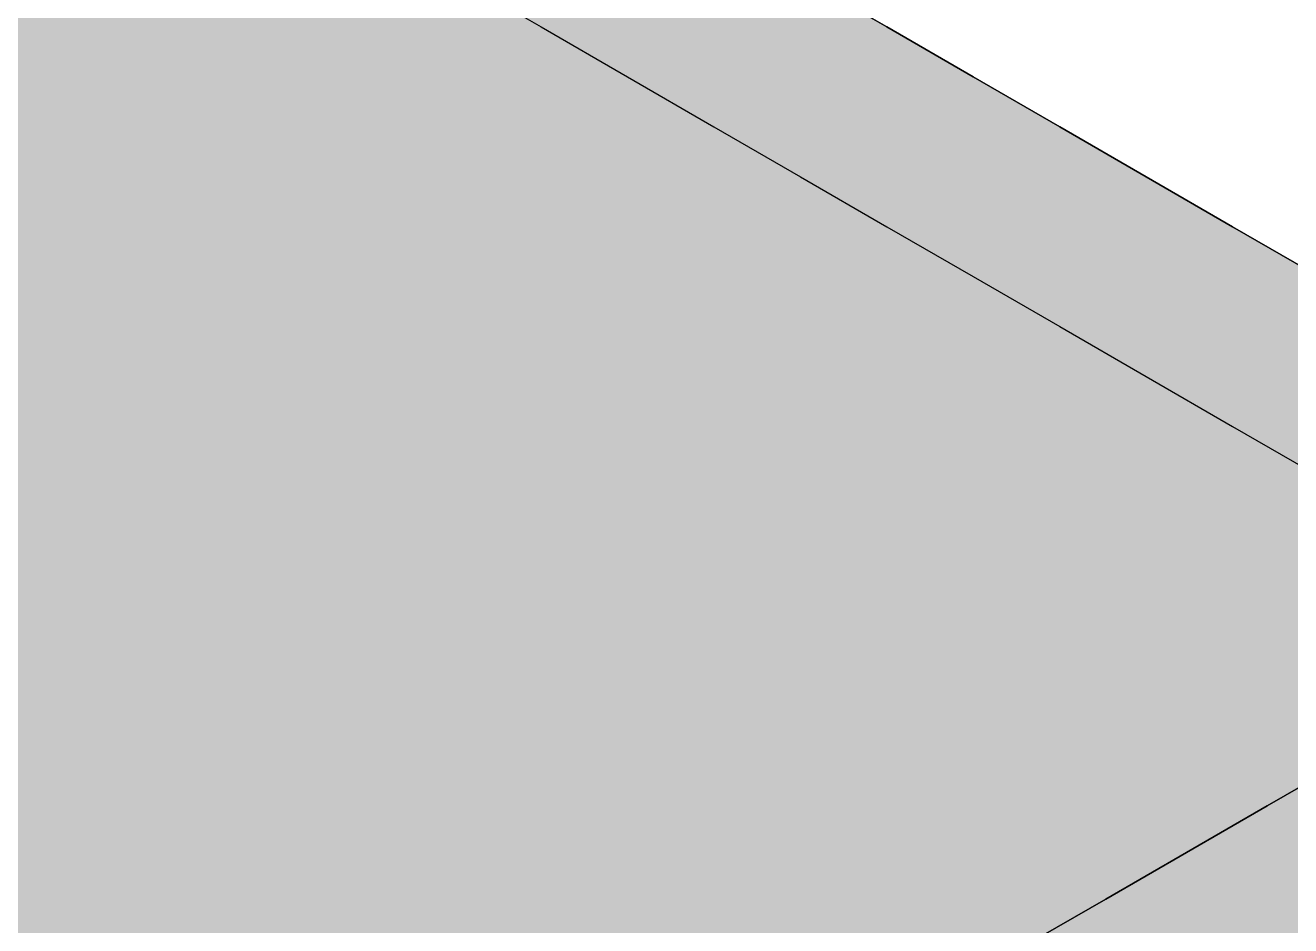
# Model space of a CAD drawing. Header units: metres. Extents: x 0 to 28.4, y 0 to 5.9.
# Drawn here: x 13.964 to 14.598, y 4.225 to 4.676 of the extents above; entities that cross this region are included whole.
import ezdxf

# ---------------------------------------------------------------- set-up
doc = ezdxf.new("R2010")
doc.units = ezdxf.units.M
doc.header["$LTSCALE"] = 0.25
doc.layers.add('ISO-ARISTAS', color=8, linetype='CONTINUOUS')
doc.layers.add('ISO-CONCRETO-SUP', color=254, linetype='CONTINUOUS', true_color=0xe8e8e8)

msp = doc.modelspace()

# ---------------------------------------------------------------- linework, layer by layer
at = {"layer": 'ISO-ARISTAS', "color": 250}
for p, q in [((14.17942, 4.7), (14.22272, 4.675)), ((14.17942, 4.7), (14.22272, 4.675)), ((14.39593, 4.675), (14.35263, 4.7)), ((14.35263, 4.7), (14.39593, 4.675)), ((14.22272, 4.675), (14.26603, 4.65)), ((14.22272, 4.675), (14.26603, 4.65)), ((14.43923, 4.65), (14.39593, 4.675)), ((14.39593, 4.675), (14.43923, 4.65)), ((14.26603, 4.65), (14.30933, 4.625)), ((14.26603, 4.65), (14.30933, 4.625)), ((14.48253, 4.625), (14.43923, 4.65)), ((14.43923, 4.65), (14.48253, 4.625)), ((14.30933, 4.625), (14.35263, 4.6)), ((14.30933, 4.625), (14.35263, 4.6)), ((14.52583, 4.6), (14.48253, 4.625)), ((14.48253, 4.625), (14.52583, 4.6)), ((14.35263, 4.6), (14.39593, 4.575)), ((14.35263, 4.6), (14.39593, 4.575)), ((14.56913, 4.575), (14.52583, 4.6)), ((14.52583, 4.6), (14.56913, 4.575)), ((14.39593, 4.575), (14.43923, 4.55)), ((14.39593, 4.575), (14.43923, 4.55)), ((14.61244, 4.55), (14.56913, 4.575)), ((14.56913, 4.575), (14.61244, 4.55)), ((14.43923, 4.55), (14.48253, 4.525)), ((14.43923, 4.55), (14.48253, 4.525)), ((14.48253, 4.525), (14.52583, 4.5)), ((14.48253, 4.525), (14.52583, 4.5)), ((14.52583, 4.5), (14.56913, 4.475)), ((14.52583, 4.5), (14.56913, 4.475)), ((14.56913, 4.475), (14.61244, 4.45)), ((14.56913, 4.475), (14.61244, 4.45)), ((14.62687, 4.30833), (14.58645, 4.285)), ((14.58645, 4.285), (14.62687, 4.30833)), ((14.58645, 4.285), (14.54604, 4.26167)), ((14.54604, 4.26167), (14.58645, 4.285)), ((14.54604, 4.26167), (14.50563, 4.23833)), ((14.50563, 4.23833), (14.54604, 4.26167)), ((14.50563, 4.23833), (14.46521, 4.215)), ((14.46521, 4.215), (14.50563, 4.23833))]:
    msp.add_line(p, q, dxfattribs=at)
at = {"layer": 'ISO-CONCRETO-SUP', "true_color": 0x89847b}
for points in [[(14.17942, 4.7), (14.22272, 4.675), (14.17942, 4.75), (14.22272, 4.725)], [(14.26603, 4.7), (14.30933, 4.675), (14.26603, 4.75), (14.30933, 4.725)], [(14.22272, 4.675), (14.26603, 4.65), (14.22272, 4.725), (14.26603, 4.7)], [(14.30933, 4.675), (14.35263, 4.65), (14.30933, 4.725), (14.35263, 4.7)], [(14.26603, 4.65), (14.30933, 4.625), (14.26603, 4.7), (14.30933, 4.675)], [(14.35263, 4.65), (14.39593, 4.625), (14.35263, 4.7), (14.39593, 4.675)], [(14.30933, 4.625), (14.35263, 4.6), (14.30933, 4.675), (14.35263, 4.65)], [(14.39593, 4.625), (14.43923, 4.6), (14.39593, 4.675), (14.43923, 4.65)], [(14.35263, 4.6), (14.39593, 4.575), (14.35263, 4.65), (14.39593, 4.625)], [(14.43923, 4.6), (14.48253, 4.575), (14.43923, 4.65), (14.48253, 4.625)], [(14.39593, 4.575), (14.43923, 4.55), (14.39593, 4.625), (14.43923, 4.6)], [(14.48253, 4.575), (14.52583, 4.55), (14.48253, 4.625), (14.52583, 4.6)], [(14.43923, 4.55), (14.48253, 4.525), (14.43923, 4.6), (14.48253, 4.575)], [(14.52583, 4.55), (14.56913, 4.525), (14.52583, 4.6), (14.56913, 4.575)], [(14.48253, 4.525), (14.52583, 4.5), (14.48253, 4.575), (14.52583, 4.55)], [(14.56913, 4.525), (14.61244, 4.5), (14.56913, 4.575), (14.61244, 4.55)], [(14.52583, 4.5), (14.56913, 4.475), (14.52583, 4.55), (14.56913, 4.525)], [(14.56913, 4.475), (14.61244, 4.45), (14.56913, 4.525), (14.61244, 4.5)], [(13.96292, 4.175), (14.00622, 4.15), (13.96292, 4.225), (14.00622, 4.2)]]:
    msp.add_solid(points, dxfattribs=at)
at = {"layer": 'ISO-CONCRETO-SUP', "true_color": 0x989388}
for points in [[(13.92828, 4.705), (13.97158, 4.68), (13.88786, 4.68167), (13.93116, 4.65667)], [(13.93405, 4.70833), (13.97735, 4.68333), (13.89363, 4.685), (13.93694, 4.66)], [(14.01199, 4.70333), (14.05529, 4.67833), (13.97158, 4.68), (14.01488, 4.655)], [(14.01776, 4.70667), (14.06107, 4.68167), (13.97735, 4.68333), (14.02065, 4.65833)], [(14.10148, 4.705), (14.14478, 4.68), (14.06107, 4.68167), (14.10437, 4.65667)], [(14.1852, 4.70333), (14.2285, 4.67833), (14.14478, 4.68), (14.18808, 4.655)], [(14.09571, 4.70167), (14.13901, 4.67667), (14.05529, 4.67833), (14.09859, 4.65333)], [(14.17942, 4.7), (14.22272, 4.675), (14.13901, 4.67667), (14.18231, 4.65167)], [(14.26891, 4.70167), (14.31221, 4.67667), (14.2285, 4.67833), (14.2718, 4.65333)], [(14.35263, 4.7), (14.39593, 4.675), (14.31221, 4.67667), (14.35551, 4.65167)], [(13.97158, 4.68), (14.01488, 4.655), (13.93116, 4.65667), (13.97446, 4.63167)], [(13.97735, 4.68333), (14.02065, 4.65833), (13.93694, 4.66), (13.98024, 4.635)], [(14.05529, 4.67833), (14.09859, 4.65333), (14.01488, 4.655), (14.05818, 4.63)], [(14.06107, 4.68167), (14.10437, 4.65667), (14.02065, 4.65833), (14.06395, 4.63333)], [(14.14478, 4.68), (14.18808, 4.655), (14.10437, 4.65667), (14.14767, 4.63167)], [(14.2285, 4.67833), (14.2718, 4.65333), (14.18808, 4.655), (14.23138, 4.63)], [(14.13901, 4.67667), (14.18231, 4.65167), (14.09859, 4.65333), (14.1419, 4.62833)], [(14.22272, 4.675), (14.26603, 4.65), (14.18231, 4.65167), (14.22561, 4.62667)], [(14.31221, 4.67667), (14.35551, 4.65167), (14.2718, 4.65333), (14.3151, 4.62833)], [(14.39593, 4.675), (14.43923, 4.65), (14.35551, 4.65167), (14.39882, 4.62667)], [(13.93694, 4.66), (13.98024, 4.635), (13.89652, 4.63667), (13.93982, 4.61167)], [(13.93116, 4.65667), (13.97446, 4.63167), (13.89075, 4.63333), (13.93405, 4.60833)], [(14.01488, 4.655), (14.05818, 4.63), (13.97446, 4.63167), (14.01776, 4.60667)], [(14.02065, 4.65833), (14.06395, 4.63333), (13.98024, 4.635), (14.02354, 4.61)], [(14.09859, 4.65333), (14.1419, 4.62833), (14.05818, 4.63), (14.10148, 4.605)], [(14.10437, 4.65667), (14.14767, 4.63167), (14.06395, 4.63333), (14.10725, 4.60833)], [(14.18808, 4.655), (14.23138, 4.63), (14.14767, 4.63167), (14.19097, 4.60667)], [(14.2718, 4.65333), (14.3151, 4.62833), (14.23138, 4.63), (14.27469, 4.605)], [(14.18231, 4.65167), (14.22561, 4.62667), (14.1419, 4.62833), (14.1852, 4.60333)], [(14.26603, 4.65), (14.30933, 4.625), (14.22561, 4.62667), (14.26891, 4.60167)], [(14.35551, 4.65167), (14.39882, 4.62667), (14.3151, 4.62833), (14.3584, 4.60333)], [(14.43923, 4.65), (14.48253, 4.625), (14.39882, 4.62667), (14.44212, 4.60167)], [(13.98024, 4.635), (14.02354, 4.61), (13.93982, 4.61167), (13.98312, 4.58667)], [(13.97446, 4.63167), (14.01776, 4.60667), (13.93405, 4.60833), (13.97735, 4.58333)], [(14.05818, 4.63), (14.10148, 4.605), (14.01776, 4.60667), (14.06107, 4.58167)], [(14.06395, 4.63333), (14.10725, 4.60833), (14.02354, 4.61), (14.06684, 4.585)], [(14.1419, 4.62833), (14.1852, 4.60333), (14.10148, 4.605), (14.14478, 4.58)], [(14.14767, 4.63167), (14.19097, 4.60667), (14.10725, 4.60833), (14.15056, 4.58333)], [(14.23138, 4.63), (14.27469, 4.605), (14.19097, 4.60667), (14.23427, 4.58167)], [(14.3151, 4.62833), (14.3584, 4.60333), (14.27469, 4.605), (14.31799, 4.58)], [(14.22561, 4.62667), (14.26891, 4.60167), (14.1852, 4.60333), (14.2285, 4.57833)], [(14.30933, 4.625), (14.35263, 4.6), (14.26891, 4.60167), (14.31221, 4.57667)], [(14.39882, 4.62667), (14.44212, 4.60167), (14.3584, 4.60333), (14.4017, 4.57833)], [(14.48253, 4.625), (14.52583, 4.6), (14.44212, 4.60167), (14.48542, 4.57667)], [(13.93405, 4.60833), (13.97735, 4.58333), (13.89363, 4.585), (13.93694, 4.56)], [(13.93982, 4.61167), (13.98312, 4.58667), (13.89941, 4.58833), (13.94271, 4.56333)], [(14.02354, 4.61), (14.06684, 4.585), (13.98312, 4.58667), (14.02643, 4.56167)], [(14.10725, 4.60833), (14.15056, 4.58333), (14.06684, 4.585), (14.11014, 4.56)], [(14.01776, 4.60667), (14.06107, 4.58167), (13.97735, 4.58333), (14.02065, 4.55833)], [(14.10148, 4.605), (14.14478, 4.58), (14.06107, 4.58167), (14.10437, 4.55667)], [(14.1852, 4.60333), (14.2285, 4.57833), (14.14478, 4.58), (14.18808, 4.555)], [(14.19097, 4.60667), (14.23427, 4.58167), (14.15056, 4.58333), (14.19386, 4.55833)], [(14.27469, 4.605), (14.31799, 4.58), (14.23427, 4.58167), (14.27757, 4.55667)], [(14.3584, 4.60333), (14.4017, 4.57833), (14.31799, 4.58), (14.36129, 4.555)], [(14.26891, 4.60167), (14.31221, 4.57667), (14.2285, 4.57833), (14.2718, 4.55333)], [(14.35263, 4.6), (14.39593, 4.575), (14.31221, 4.57667), (14.35551, 4.55167)], [(14.44212, 4.60167), (14.48542, 4.57667), (14.4017, 4.57833), (14.445, 4.55333)], [(14.52583, 4.6), (14.56913, 4.575), (14.48542, 4.57667), (14.52872, 4.55167)], [(13.97735, 4.58333), (14.02065, 4.55833), (13.93694, 4.56), (13.98024, 4.535)], [(13.98312, 4.58667), (14.02643, 4.56167), (13.94271, 4.56333), (13.98601, 4.53833)], [(14.06684, 4.585), (14.11014, 4.56), (14.02643, 4.56167), (14.06973, 4.53667)], [(14.15056, 4.58333), (14.19386, 4.55833), (14.11014, 4.56), (14.15344, 4.535)], [(14.06107, 4.58167), (14.10437, 4.55667), (14.02065, 4.55833), (14.06395, 4.53333)], [(14.14478, 4.58), (14.18808, 4.555), (14.10437, 4.55667), (14.14767, 4.53167)], [(14.2285, 4.57833), (14.2718, 4.55333), (14.18808, 4.555), (14.23138, 4.53)], [(14.23427, 4.58167), (14.27757, 4.55667), (14.19386, 4.55833), (14.23716, 4.53333)], [(14.31221, 4.57667), (14.35551, 4.55167), (14.2718, 4.55333), (14.3151, 4.52833)], [(14.31799, 4.58), (14.36129, 4.555), (14.27757, 4.55667), (14.32087, 4.53167)], [(14.4017, 4.57833), (14.445, 4.55333), (14.36129, 4.555), (14.40459, 4.53)], [(14.48542, 4.57667), (14.52872, 4.55167), (14.445, 4.55333), (14.48831, 4.52833)], [(14.39593, 4.575), (14.43923, 4.55), (14.35551, 4.55167), (14.39882, 4.52667)], [(14.56913, 4.575), (14.61244, 4.55), (14.52872, 4.55167), (14.57202, 4.52667)], [(13.93694, 4.56), (13.98024, 4.535), (13.89652, 4.53667), (13.93982, 4.51167)], [(13.94271, 4.56333), (13.98601, 4.53833), (13.90229, 4.54), (13.9456, 4.515)], [(14.02065, 4.55833), (14.06395, 4.53333), (13.98024, 4.535), (14.02354, 4.51)], [(14.02643, 4.56167), (14.06973, 4.53667), (13.98601, 4.53833), (14.02931, 4.51333)], [(14.11014, 4.56), (14.15344, 4.535), (14.06973, 4.53667), (14.11303, 4.51167)], [(14.19386, 4.55833), (14.23716, 4.53333), (14.15344, 4.535), (14.19674, 4.51)], [(14.10437, 4.55667), (14.14767, 4.53167), (14.06395, 4.53333), (14.10725, 4.50833)], [(14.18808, 4.555), (14.23138, 4.53), (14.14767, 4.53167), (14.19097, 4.50667)], [(14.2718, 4.55333), (14.3151, 4.52833), (14.23138, 4.53), (14.27469, 4.505)], [(14.27757, 4.55667), (14.32087, 4.53167), (14.23716, 4.53333), (14.28046, 4.50833)], [(14.35551, 4.55167), (14.39882, 4.52667), (14.3151, 4.52833), (14.3584, 4.50333)], [(14.36129, 4.555), (14.40459, 4.53), (14.32087, 4.53167), (14.36417, 4.50667)], [(14.445, 4.55333), (14.48831, 4.52833), (14.40459, 4.53), (14.44789, 4.505)], [(14.52872, 4.55167), (14.57202, 4.52667), (14.48831, 4.52833), (14.53161, 4.50333)], [(14.43923, 4.55), (14.48253, 4.525), (14.39882, 4.52667), (14.44212, 4.50167)], [(14.61244, 4.55), (14.65574, 4.525), (14.57202, 4.52667), (14.61532, 4.50167)], [(13.98024, 4.535), (14.02354, 4.51), (13.93982, 4.51167), (13.98312, 4.48667)], [(13.98601, 4.53833), (14.02931, 4.51333), (13.9456, 4.515), (13.9889, 4.49)], [(14.06395, 4.53333), (14.10725, 4.50833), (14.02354, 4.51), (14.06684, 4.485)], [(14.06973, 4.53667), (14.11303, 4.51167), (14.02931, 4.51333), (14.07261, 4.48833)], [(14.15344, 4.535), (14.19674, 4.51), (14.11303, 4.51167), (14.15633, 4.48667)], [(14.23716, 4.53333), (14.28046, 4.50833), (14.19674, 4.51), (14.24004, 4.485)], [(14.14767, 4.53167), (14.19097, 4.50667), (14.10725, 4.50833), (14.15056, 4.48333)], [(14.23138, 4.53), (14.27469, 4.505), (14.19097, 4.50667), (14.23427, 4.48167)], [(14.3151, 4.52833), (14.3584, 4.50333), (14.27469, 4.505), (14.31799, 4.48)], [(14.32087, 4.53167), (14.36417, 4.50667), (14.28046, 4.50833), (14.32376, 4.48333)], [(14.39882, 4.52667), (14.44212, 4.50167), (14.3584, 4.50333), (14.4017, 4.47833)], [(14.40459, 4.53), (14.44789, 4.505), (14.36417, 4.50667), (14.40748, 4.48167)], [(14.48831, 4.52833), (14.53161, 4.50333), (14.44789, 4.505), (14.49119, 4.48)], [(14.57202, 4.52667), (14.61532, 4.50167), (14.53161, 4.50333), (14.57491, 4.47833)], [(14.48253, 4.525), (14.52583, 4.5), (14.44212, 4.50167), (14.48542, 4.47667)], [(13.9456, 4.515), (13.9889, 4.49), (13.90518, 4.49167), (13.94848, 4.46667)], [(14.02931, 4.51333), (14.07261, 4.48833), (13.9889, 4.49), (14.0322, 4.465)], [(13.93982, 4.51167), (13.98312, 4.48667), (13.89941, 4.48833), (13.94271, 4.46333)], [(14.02354, 4.51), (14.06684, 4.485), (13.98312, 4.48667), (14.02643, 4.46167)], [(14.10725, 4.50833), (14.15056, 4.48333), (14.06684, 4.485), (14.11014, 4.46)], [(14.11303, 4.51167), (14.15633, 4.48667), (14.07261, 4.48833), (14.11591, 4.46333)], [(14.19674, 4.51), (14.24004, 4.485), (14.15633, 4.48667), (14.19963, 4.46167)], [(14.28046, 4.50833), (14.32376, 4.48333), (14.24004, 4.485), (14.28335, 4.46)], [(14.19097, 4.50667), (14.23427, 4.48167), (14.15056, 4.48333), (14.19386, 4.45833)], [(14.27469, 4.505), (14.31799, 4.48), (14.23427, 4.48167), (14.27757, 4.45667)], [(14.3584, 4.50333), (14.4017, 4.47833), (14.31799, 4.48), (14.36129, 4.455)], [(14.36417, 4.50667), (14.40748, 4.48167), (14.32376, 4.48333), (14.36706, 4.45833)], [(14.44212, 4.50167), (14.48542, 4.47667), (14.4017, 4.47833), (14.445, 4.45333)], [(14.44789, 4.505), (14.49119, 4.48), (14.40748, 4.48167), (14.45078, 4.45667)], [(14.53161, 4.50333), (14.57491, 4.47833), (14.49119, 4.48), (14.53449, 4.455)], [(14.61532, 4.50167), (14.65862, 4.47667), (14.57491, 4.47833), (14.61821, 4.45333)], [(14.52583, 4.5), (14.56913, 4.475), (14.48542, 4.47667), (14.52872, 4.45167)], [(13.9889, 4.49), (14.0322, 4.465), (13.94848, 4.46667), (13.99178, 4.44167)], [(14.07261, 4.48833), (14.11591, 4.46333), (14.0322, 4.465), (14.0755, 4.44)], [(13.98312, 4.48667), (14.02643, 4.46167), (13.94271, 4.46333), (13.98601, 4.43833)], [(14.06684, 4.485), (14.11014, 4.46), (14.02643, 4.46167), (14.06973, 4.43667)], [(14.15056, 4.48333), (14.19386, 4.45833), (14.11014, 4.46), (14.15344, 4.435)], [(14.15633, 4.48667), (14.19963, 4.46167), (14.11591, 4.46333), (14.15922, 4.43833)], [(14.23427, 4.48167), (14.27757, 4.45667), (14.19386, 4.45833), (14.23716, 4.43333)], [(14.24004, 4.485), (14.28335, 4.46), (14.19963, 4.46167), (14.24293, 4.43667)], [(14.32376, 4.48333), (14.36706, 4.45833), (14.28335, 4.46), (14.32665, 4.435)], [(14.40748, 4.48167), (14.45078, 4.45667), (14.36706, 4.45833), (14.41036, 4.43333)], [(14.31799, 4.48), (14.36129, 4.455), (14.27757, 4.45667), (14.32087, 4.43167)], [(14.4017, 4.47833), (14.445, 4.45333), (14.36129, 4.455), (14.40459, 4.43)], [(14.48542, 4.47667), (14.52872, 4.45167), (14.445, 4.45333), (14.48831, 4.42833)], [(14.49119, 4.48), (14.53449, 4.455), (14.45078, 4.45667), (14.49408, 4.43167)], [(14.57491, 4.47833), (14.61821, 4.45333), (14.53449, 4.455), (14.57779, 4.43)], [(14.56913, 4.475), (14.61244, 4.45), (14.52872, 4.45167), (14.57202, 4.42667)], [(13.94271, 4.46333), (13.98601, 4.43833), (13.90229, 4.44), (13.9456, 4.415)], [(13.94848, 4.46667), (13.99178, 4.44167), (13.90807, 4.44333), (13.95137, 4.41833)], [(14.0322, 4.465), (14.0755, 4.44), (13.99178, 4.44167), (14.03509, 4.41667)], [(14.11591, 4.46333), (14.15922, 4.43833), (14.0755, 4.44), (14.1188, 4.415)], [(14.02643, 4.46167), (14.06973, 4.43667), (13.98601, 4.43833), (14.02931, 4.41333)], [(14.11014, 4.46), (14.15344, 4.435), (14.06973, 4.43667), (14.11303, 4.41167)], [(14.19386, 4.45833), (14.23716, 4.43333), (14.15344, 4.435), (14.19674, 4.41)], [(14.19963, 4.46167), (14.24293, 4.43667), (14.15922, 4.43833), (14.20252, 4.41333)], [(14.27757, 4.45667), (14.32087, 4.43167), (14.23716, 4.43333), (14.28046, 4.40833)], [(14.28335, 4.46), (14.32665, 4.435), (14.24293, 4.43667), (14.28623, 4.41167)], [(14.36706, 4.45833), (14.41036, 4.43333), (14.32665, 4.435), (14.36995, 4.41)], [(14.45078, 4.45667), (14.49408, 4.43167), (14.41036, 4.43333), (14.45366, 4.40833)], [(14.36129, 4.455), (14.40459, 4.43), (14.32087, 4.43167), (14.36417, 4.40667)], [(14.445, 4.45333), (14.48831, 4.42833), (14.40459, 4.43), (14.44789, 4.405)], [(14.52872, 4.45167), (14.57202, 4.42667), (14.48831, 4.42833), (14.53161, 4.40333)], [(14.53449, 4.455), (14.57779, 4.43), (14.49408, 4.43167), (14.53738, 4.40667)], [(14.61244, 4.45), (14.65574, 4.425), (14.57202, 4.42667), (14.61532, 4.40167)], [(14.61821, 4.45333), (14.66151, 4.42833), (14.57779, 4.43), (14.6211, 4.405)], [(13.98601, 4.43833), (14.02931, 4.41333), (13.9456, 4.415), (13.9889, 4.39)], [(13.99178, 4.44167), (14.03509, 4.41667), (13.95137, 4.41833), (13.99467, 4.39333)], [(14.0755, 4.44), (14.1188, 4.415), (14.03509, 4.41667), (14.07839, 4.39167)], [(14.15922, 4.43833), (14.20252, 4.41333), (14.1188, 4.415), (14.1621, 4.39)], [(14.06973, 4.43667), (14.11303, 4.41167), (14.02931, 4.41333), (14.07261, 4.38833)], [(14.15344, 4.435), (14.19674, 4.41), (14.11303, 4.41167), (14.15633, 4.38667)], [(14.23716, 4.43333), (14.28046, 4.40833), (14.19674, 4.41), (14.24004, 4.385)], [(14.24293, 4.43667), (14.28623, 4.41167), (14.20252, 4.41333), (14.24582, 4.38833)], [(14.32087, 4.43167), (14.36417, 4.40667), (14.28046, 4.40833), (14.32376, 4.38333)], [(14.32665, 4.435), (14.36995, 4.41), (14.28623, 4.41167), (14.32953, 4.38667)], [(14.41036, 4.43333), (14.45366, 4.40833), (14.36995, 4.41), (14.41325, 4.385)], [(14.49408, 4.43167), (14.53738, 4.40667), (14.45366, 4.40833), (14.49697, 4.38333)], [(14.40459, 4.43), (14.44789, 4.405), (14.36417, 4.40667), (14.40748, 4.38167)], [(14.48831, 4.42833), (14.53161, 4.40333), (14.44789, 4.405), (14.49119, 4.38)], [(14.57202, 4.42667), (14.61532, 4.40167), (14.53161, 4.40333), (14.57491, 4.37833)], [(14.57779, 4.43), (14.6211, 4.405), (14.53738, 4.40667), (14.58068, 4.38167)], [(13.95137, 4.41833), (13.99467, 4.39333), (13.91095, 4.395), (13.95426, 4.37)], [(13.9456, 4.415), (13.9889, 4.39), (13.90518, 4.39167), (13.94848, 4.36667)], [(14.02931, 4.41333), (14.07261, 4.38833), (13.9889, 4.39), (14.0322, 4.365)], [(14.03509, 4.41667), (14.07839, 4.39167), (13.99467, 4.39333), (14.03797, 4.36833)], [(14.11303, 4.41167), (14.15633, 4.38667), (14.07261, 4.38833), (14.11591, 4.36333)], [(14.1188, 4.415), (14.1621, 4.39), (14.07839, 4.39167), (14.12169, 4.36667)], [(14.20252, 4.41333), (14.24582, 4.38833), (14.1621, 4.39), (14.2054, 4.365)], [(14.28623, 4.41167), (14.32953, 4.38667), (14.24582, 4.38833), (14.28912, 4.36333)], [(14.19674, 4.41), (14.24004, 4.385), (14.15633, 4.38667), (14.19963, 4.36167)], [(14.28046, 4.40833), (14.32376, 4.38333), (14.24004, 4.385), (14.28335, 4.36)], [(14.36417, 4.40667), (14.40748, 4.38167), (14.32376, 4.38333), (14.36706, 4.35833)], [(14.36995, 4.41), (14.41325, 4.385), (14.32953, 4.38667), (14.37284, 4.36167)], [(14.45366, 4.40833), (14.49697, 4.38333), (14.41325, 4.385), (14.45655, 4.36)], [(14.53738, 4.40667), (14.58068, 4.38167), (14.49697, 4.38333), (14.54027, 4.35833)], [(14.44789, 4.405), (14.49119, 4.38), (14.40748, 4.38167), (14.45078, 4.35667)], [(14.53161, 4.40333), (14.57491, 4.37833), (14.49119, 4.38), (14.53449, 4.355)], [(14.61532, 4.40167), (14.65862, 4.37667), (14.57491, 4.37833), (14.61821, 4.35333)], [(14.6211, 4.405), (14.6644, 4.38), (14.58068, 4.38167), (14.62398, 4.35667)], [(13.99467, 4.39333), (14.03797, 4.36833), (13.95426, 4.37), (13.99756, 4.345)], [(13.9889, 4.39), (14.0322, 4.365), (13.94848, 4.36667), (13.99178, 4.34167)], [(14.07261, 4.38833), (14.11591, 4.36333), (14.0322, 4.365), (14.0755, 4.34)], [(14.07839, 4.39167), (14.12169, 4.36667), (14.03797, 4.36833), (14.08127, 4.34333)], [(14.15633, 4.38667), (14.19963, 4.36167), (14.11591, 4.36333), (14.15922, 4.33833)], [(14.1621, 4.39), (14.2054, 4.365), (14.12169, 4.36667), (14.16499, 4.34167)], [(14.24582, 4.38833), (14.28912, 4.36333), (14.2054, 4.365), (14.2487, 4.34)], [(14.32953, 4.38667), (14.37284, 4.36167), (14.28912, 4.36333), (14.33242, 4.33833)], [(14.24004, 4.385), (14.28335, 4.36), (14.19963, 4.36167), (14.24293, 4.33667)], [(14.32376, 4.38333), (14.36706, 4.35833), (14.28335, 4.36), (14.32665, 4.335)], [(14.40748, 4.38167), (14.45078, 4.35667), (14.36706, 4.35833), (14.41036, 4.33333)], [(14.41325, 4.385), (14.45655, 4.36), (14.37284, 4.36167), (14.41614, 4.33667)], [(14.49119, 4.38), (14.53449, 4.355), (14.45078, 4.35667), (14.49408, 4.33167)], [(14.49697, 4.38333), (14.54027, 4.35833), (14.45655, 4.36), (14.49985, 4.335)], [(14.58068, 4.38167), (14.62398, 4.35667), (14.54027, 4.35833), (14.58357, 4.33333)], [(14.57491, 4.37833), (14.61821, 4.35333), (14.53449, 4.355), (14.57779, 4.33)], [(13.95426, 4.37), (13.99756, 4.345), (13.91384, 4.34667), (13.95714, 4.32167)], [(14.03797, 4.36833), (14.08127, 4.34333), (13.99756, 4.345), (14.04086, 4.32)], [(13.94848, 4.36667), (13.99178, 4.34167), (13.90807, 4.34333), (13.95137, 4.31833)], [(14.0322, 4.365), (14.0755, 4.34), (13.99178, 4.34167), (14.03509, 4.31667)], [(14.11591, 4.36333), (14.15922, 4.33833), (14.0755, 4.34), (14.1188, 4.315)], [(14.12169, 4.36667), (14.16499, 4.34167), (14.08127, 4.34333), (14.12457, 4.31833)], [(14.19963, 4.36167), (14.24293, 4.33667), (14.15922, 4.33833), (14.20252, 4.31333)], [(14.2054, 4.365), (14.2487, 4.34), (14.16499, 4.34167), (14.20829, 4.31667)], [(14.28912, 4.36333), (14.33242, 4.33833), (14.2487, 4.34), (14.29201, 4.315)], [(14.37284, 4.36167), (14.41614, 4.33667), (14.33242, 4.33833), (14.37572, 4.31333)], [(14.28335, 4.36), (14.32665, 4.335), (14.24293, 4.33667), (14.28623, 4.31167)], [(14.36706, 4.35833), (14.41036, 4.33333), (14.32665, 4.335), (14.36995, 4.31)], [(14.45078, 4.35667), (14.49408, 4.33167), (14.41036, 4.33333), (14.45366, 4.30833)], [(14.45655, 4.36), (14.49985, 4.335), (14.41614, 4.33667), (14.45944, 4.31167)], [(14.53449, 4.355), (14.57779, 4.33), (14.49408, 4.33167), (14.53738, 4.30667)], [(14.54027, 4.35833), (14.58357, 4.33333), (14.49985, 4.335), (14.54315, 4.31)], [(14.62398, 4.35667), (14.66728, 4.33167), (14.58357, 4.33333), (14.62687, 4.30833)], [(14.61821, 4.35333), (14.66151, 4.32833), (14.57779, 4.33), (14.6211, 4.305)], [(13.99756, 4.345), (14.04086, 4.32), (13.95714, 4.32167), (14.00044, 4.29667)], [(14.08127, 4.34333), (14.12457, 4.31833), (14.04086, 4.32), (14.08416, 4.295)], [(13.99178, 4.34167), (14.03509, 4.31667), (13.95137, 4.31833), (13.99467, 4.29333)], [(14.0755, 4.34), (14.1188, 4.315), (14.03509, 4.31667), (14.07839, 4.29167)], [(14.15922, 4.33833), (14.20252, 4.31333), (14.1188, 4.315), (14.1621, 4.29)], [(14.16499, 4.34167), (14.20829, 4.31667), (14.12457, 4.31833), (14.16788, 4.29333)], [(14.24293, 4.33667), (14.28623, 4.31167), (14.20252, 4.31333), (14.24582, 4.28833)], [(14.2487, 4.34), (14.29201, 4.315), (14.20829, 4.31667), (14.25159, 4.29167)], [(14.33242, 4.33833), (14.37572, 4.31333), (14.29201, 4.315), (14.33531, 4.29)], [(14.41614, 4.33667), (14.45944, 4.31167), (14.37572, 4.31333), (14.41902, 4.28833)], [(14.32665, 4.335), (14.36995, 4.31), (14.28623, 4.31167), (14.32953, 4.28667)], [(14.41036, 4.33333), (14.45366, 4.30833), (14.36995, 4.31), (14.41325, 4.285)], [(14.49408, 4.33167), (14.53738, 4.30667), (14.45366, 4.30833), (14.49697, 4.28333)], [(14.49985, 4.335), (14.54315, 4.31), (14.45944, 4.31167), (14.50274, 4.28667)], [(14.57779, 4.33), (14.6211, 4.305), (14.53738, 4.30667), (14.58068, 4.28167)], [(14.58357, 4.33333), (14.62687, 4.30833), (14.54315, 4.31), (14.58645, 4.285)], [(13.95137, 4.31833), (13.99467, 4.29333), (13.91095, 4.295), (13.95426, 4.27)], [(13.95714, 4.32167), (14.00044, 4.29667), (13.91673, 4.29833), (13.96003, 4.27333)], [(14.03509, 4.31667), (14.07839, 4.29167), (13.99467, 4.29333), (14.03797, 4.26833)], [(14.04086, 4.32), (14.08416, 4.295), (14.00044, 4.29667), (14.04375, 4.27167)], [(14.12457, 4.31833), (14.16788, 4.29333), (14.08416, 4.295), (14.12746, 4.27)], [(14.20829, 4.31667), (14.25159, 4.29167), (14.16788, 4.29333), (14.21118, 4.26833)], [(14.1188, 4.315), (14.1621, 4.29), (14.07839, 4.29167), (14.12169, 4.26667)], [(14.20252, 4.31333), (14.24582, 4.28833), (14.1621, 4.29), (14.2054, 4.265)], [(14.28623, 4.31167), (14.32953, 4.28667), (14.24582, 4.28833), (14.28912, 4.26333)], [(14.29201, 4.315), (14.33531, 4.29), (14.25159, 4.29167), (14.29489, 4.26667)], [(14.37572, 4.31333), (14.41902, 4.28833), (14.33531, 4.29), (14.37861, 4.265)], [(14.45944, 4.31167), (14.50274, 4.28667), (14.41902, 4.28833), (14.46232, 4.26333)], [(14.36995, 4.31), (14.41325, 4.285), (14.32953, 4.28667), (14.37284, 4.26167)], [(14.45366, 4.30833), (14.49697, 4.28333), (14.41325, 4.285), (14.45655, 4.26)], [(14.53738, 4.30667), (14.58068, 4.28167), (14.49697, 4.28333), (14.54027, 4.25833)], [(14.54315, 4.31), (14.58645, 4.285), (14.50274, 4.28667), (14.54604, 4.26167)], [(14.6211, 4.305), (14.6644, 4.28), (14.58068, 4.28167), (14.62398, 4.25667)], [(13.99467, 4.29333), (14.03797, 4.26833), (13.95426, 4.27), (13.99756, 4.245)], [(14.00044, 4.29667), (14.04375, 4.27167), (13.96003, 4.27333), (14.00333, 4.24833)], [(14.07839, 4.29167), (14.12169, 4.26667), (14.03797, 4.26833), (14.08127, 4.24333)], [(14.08416, 4.295), (14.12746, 4.27), (14.04375, 4.27167), (14.08705, 4.24667)], [(14.16788, 4.29333), (14.21118, 4.26833), (14.12746, 4.27), (14.17076, 4.245)], [(14.25159, 4.29167), (14.29489, 4.26667), (14.21118, 4.26833), (14.25448, 4.24333)], [(14.1621, 4.29), (14.2054, 4.265), (14.12169, 4.26667), (14.16499, 4.24167)], [(14.24582, 4.28833), (14.28912, 4.26333), (14.2054, 4.265), (14.2487, 4.24)], [(14.32953, 4.28667), (14.37284, 4.26167), (14.28912, 4.26333), (14.33242, 4.23833)], [(14.33531, 4.29), (14.37861, 4.265), (14.29489, 4.26667), (14.33819, 4.24167)], [(14.41325, 4.285), (14.45655, 4.26), (14.37284, 4.26167), (14.41614, 4.23667)], [(14.41902, 4.28833), (14.46232, 4.26333), (14.37861, 4.265), (14.42191, 4.24)], [(14.50274, 4.28667), (14.54604, 4.26167), (14.46232, 4.26333), (14.50563, 4.23833)], [(14.49697, 4.28333), (14.54027, 4.25833), (14.45655, 4.26), (14.49985, 4.235)], [(14.58068, 4.28167), (14.62398, 4.25667), (14.54027, 4.25833), (14.58357, 4.23333)], [(13.96003, 4.27333), (14.00333, 4.24833), (13.91962, 4.25), (13.96292, 4.225)], [(13.95426, 4.27), (13.99756, 4.245), (13.91384, 4.24667), (13.95714, 4.22167)], [(14.03797, 4.26833), (14.08127, 4.24333), (13.99756, 4.245), (14.04086, 4.22)], [(14.04375, 4.27167), (14.08705, 4.24667), (14.00333, 4.24833), (14.04663, 4.22333)], [(14.12169, 4.26667), (14.16499, 4.24167), (14.08127, 4.24333), (14.12457, 4.21833)], [(14.12746, 4.27), (14.17076, 4.245), (14.08705, 4.24667), (14.13035, 4.22167)], [(14.21118, 4.26833), (14.25448, 4.24333), (14.17076, 4.245), (14.21406, 4.22)], [(14.29489, 4.26667), (14.33819, 4.24167), (14.25448, 4.24333), (14.29778, 4.21833)], [(14.2054, 4.265), (14.2487, 4.24), (14.16499, 4.24167), (14.20829, 4.21667)], [(14.28912, 4.26333), (14.33242, 4.23833), (14.2487, 4.24), (14.29201, 4.215)], [(14.37284, 4.26167), (14.41614, 4.23667), (14.33242, 4.23833), (14.37572, 4.21333)], [(14.37861, 4.265), (14.42191, 4.24), (14.33819, 4.24167), (14.3815, 4.21667)], [(14.45655, 4.26), (14.49985, 4.235), (14.41614, 4.23667), (14.45944, 4.21167)], [(14.46232, 4.26333), (14.50563, 4.23833), (14.42191, 4.24), (14.46521, 4.215)], [(14.54027, 4.25833), (14.58357, 4.23333), (14.49985, 4.235), (14.54315, 4.21)], [(14.62398, 4.25667), (14.66728, 4.23167), (14.58357, 4.23333), (14.62687, 4.20833)], [(14.00333, 4.24833), (14.04663, 4.22333), (13.96292, 4.225), (14.00622, 4.2)], [(13.99756, 4.245), (14.04086, 4.22), (13.95714, 4.22167), (14.00044, 4.19667)], [(14.08127, 4.24333), (14.12457, 4.21833), (14.04086, 4.22), (14.08416, 4.195)], [(14.08705, 4.24667), (14.13035, 4.22167), (14.04663, 4.22333), (14.08993, 4.19833)], [(14.16499, 4.24167), (14.20829, 4.21667), (14.12457, 4.21833), (14.16788, 4.19333)], [(14.17076, 4.245), (14.21406, 4.22), (14.13035, 4.22167), (14.17365, 4.19667)], [(14.25448, 4.24333), (14.29778, 4.21833), (14.21406, 4.22), (14.25737, 4.195)], [(14.33819, 4.24167), (14.3815, 4.21667), (14.29778, 4.21833), (14.34108, 4.19333)], [(14.2487, 4.24), (14.29201, 4.215), (14.20829, 4.21667), (14.25159, 4.19167)], [(14.33242, 4.23833), (14.37572, 4.21333), (14.29201, 4.215), (14.33531, 4.19)], [(14.41614, 4.23667), (14.45944, 4.21167), (14.37572, 4.21333), (14.41902, 4.18833)], [(14.42191, 4.24), (14.46521, 4.215), (14.3815, 4.21667), (14.4248, 4.19167)], [(14.49985, 4.235), (14.54315, 4.21), (14.45944, 4.21167), (14.50274, 4.18667)], [(14.58357, 4.23333), (14.62687, 4.20833), (14.54315, 4.21), (14.58645, 4.185)]]:
    msp.add_solid(points, dxfattribs=at)
at = {"layer": 'ISO-CONCRETO-SUP', "true_color": 0x7b776e}
for points in [[(14.62687, 4.25833), (14.58645, 4.235), (14.62687, 4.30833), (14.58645, 4.285)], [(14.58645, 4.235), (14.54604, 4.21167), (14.58645, 4.285), (14.54604, 4.26167)], [(14.54604, 4.21167), (14.50563, 4.18833), (14.54604, 4.26167), (14.50563, 4.23833)], [(14.62687, 4.20833), (14.58645, 4.185), (14.62687, 4.25833), (14.58645, 4.235)], [(14.50563, 4.18833), (14.46521, 4.165), (14.50563, 4.23833), (14.46521, 4.215)], [(14.58645, 4.185), (14.54604, 4.16167), (14.58645, 4.235), (14.54604, 4.21167)]]:
    msp.add_solid(points, dxfattribs=at)

doc.saveas('drawing.dxf')
